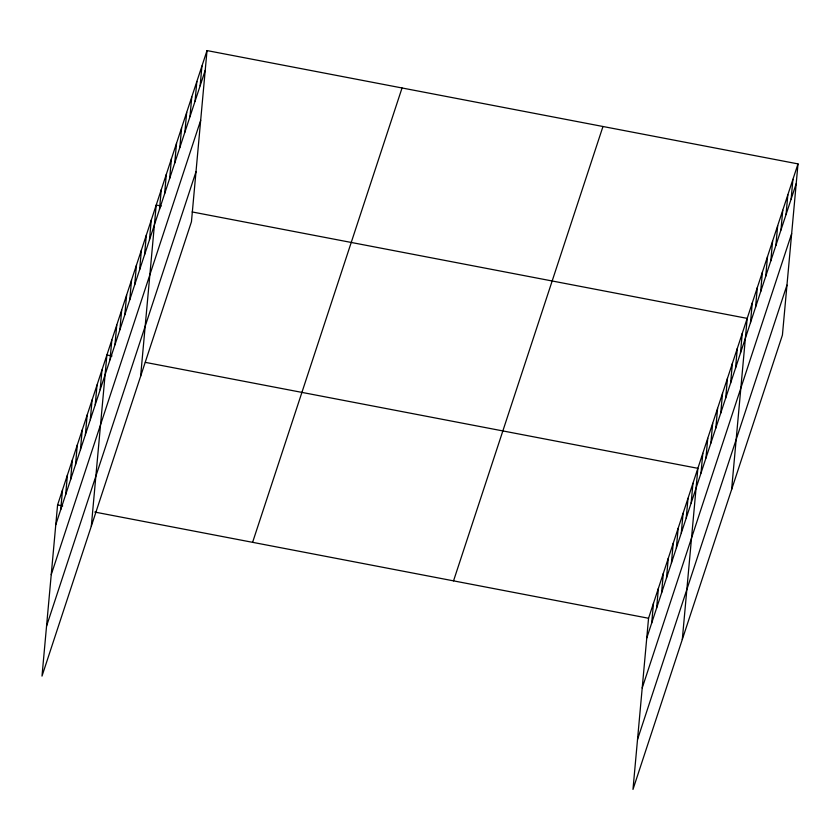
<?xml version="1.0" encoding="UTF-8"?>
<svg xmlns="http://www.w3.org/2000/svg" width="840" height="840" viewBox="0 0 840 840"><rect width="100%" height="100%" fill="white"/><g stroke="black" fill="none" stroke-linecap="round" stroke-linejoin="round"><path stroke-width="1.26" d="M207.018 50.579L57.582 504.935L42 676.106L191.447 221.739L207.018 50.579L798 163.895L782.418 335.066L632.982 789.422L648.553 618.261L798 163.895M60.711 509.712L62.507 489.941M65.646 494.718L67.442 474.947M70.57 479.724L72.377 459.953M75.505 464.73L77.301 444.959M80.441 449.736L82.236 429.965M85.365 434.742L87.171 414.971M90.3 419.748L92.096 399.977M95.235 404.754L97.031 384.983M100.16 389.76L101.966 369.989M91.319 526.166L106.89 354.995L112.025 355.981M110.03 359.772L111.825 340.001M114.954 344.778L116.76 325.006M119.889 329.784L121.684 310.012M124.824 314.79L126.62 295.019M129.749 299.796L131.555 280.024M134.684 284.802L136.479 265.031M139.619 269.808L141.414 250.037M144.543 254.814L146.349 235.042M149.478 239.82L151.274 220.048M140.627 376.226L156.209 205.054L161.343 206.041M159.495 209.381L161.291 189.609M164.577 193.924L166.373 174.163M169.649 178.479L171.454 158.708M174.731 163.034L176.536 143.262M179.812 147.588L181.619 127.817M184.895 132.132L186.69 112.371M189.977 116.686L191.772 96.915M195.059 101.241L196.854 81.47M200.141 85.796L201.936 66.024M651.693 623.028L653.489 603.267M656.618 608.034L658.424 588.273M661.553 593.04L663.359 573.279M666.488 578.046L668.283 558.285M671.423 563.052L673.218 543.291M676.347 548.058L678.153 528.297M681.282 533.064L683.077 513.303M686.217 518.07L688.013 498.309M691.142 503.076L692.948 483.315M682.3 639.492L697.872 468.321L145.383 362.376M701.012 473.099L702.807 453.327M705.936 458.105L707.742 438.333M710.871 443.111L712.667 423.339M715.806 428.117L717.601 408.345M720.731 413.123L722.537 393.351M725.666 398.129L727.461 378.357M730.601 383.135L732.396 363.363M735.525 368.141L737.331 348.369M740.46 353.147L742.255 333.375M731.609 489.552L747.191 318.381L192.14 211.942M750.477 322.697L752.273 302.935M755.549 307.251L757.355 287.48M760.63 291.806L762.437 272.034M765.712 276.36L767.519 256.589M770.795 260.904L772.59 241.143M775.876 245.459L777.672 225.687M780.958 230.013L782.754 210.242M786.041 214.567L787.836 194.796M791.123 199.112L792.918 179.351M55.776 524.706L205.222 70.34M51.23 574.665L200.676 120.309M46.547 626.136L195.993 171.78M252.599 542.325L402.045 87.969M453.537 580.86L602.973 126.504M646.758 638.022L796.204 183.666M642.212 687.992L791.658 233.625M637.529 739.462L786.965 285.106M57.582 504.935L62.706 505.921M94.784 512.064L648.553 618.261"/></g></svg>
